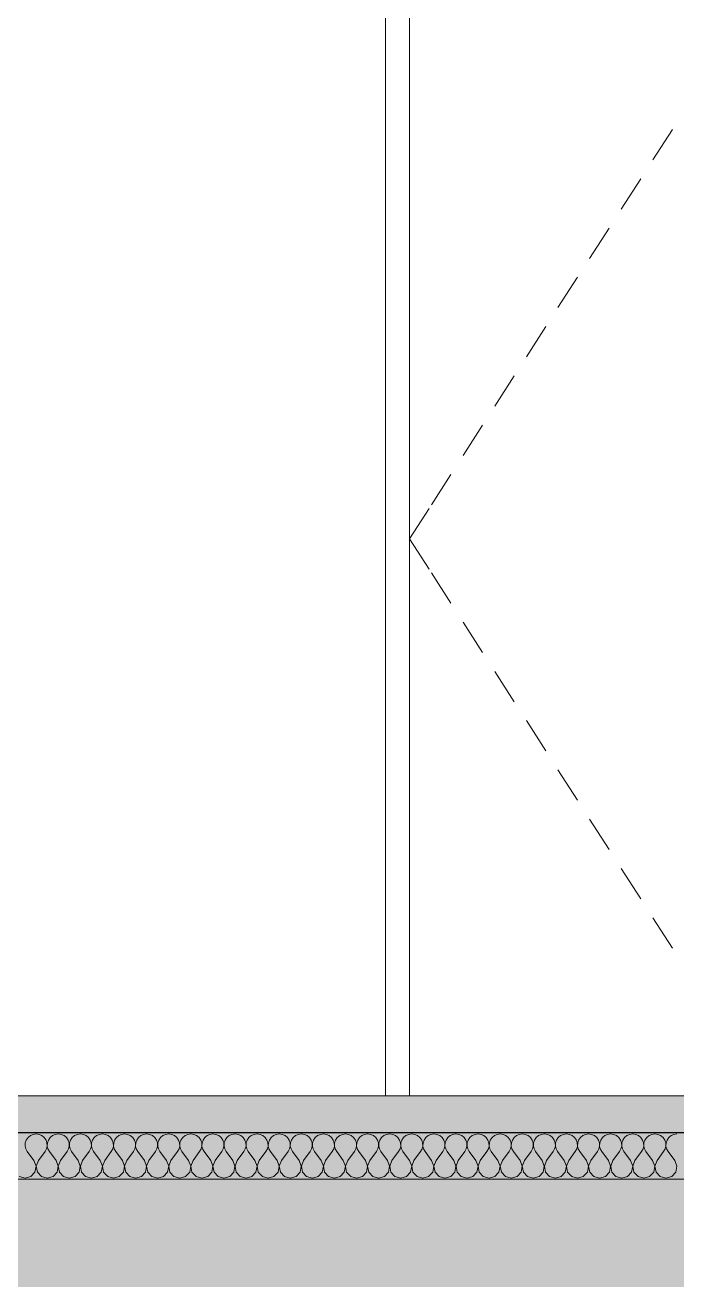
# Model space of a CAD drawing. Header units: millimetres. Extents: x -46169 to 153589, y -86316 to 18123.
# Drawn here: x 133302 to 134707, y -83316 to -80612 of the extents above; entities that cross this region are included whole.
import ezdxf

# ---------------------------------------------------------------- set-up
doc = ezdxf.new("R2010")
doc.units = ezdxf.units.MM
doc.header["$MEASUREMENT"] = 0
doc.linetypes.add('Dashed', pattern=[2822.222233, 1411.111116, -1411.111116])
doc.linetypes.add('Wipeout_Contour', pattern=[1000, 0, -1000])
for name, color, linetype, lineweight, true_color in [('0_Pen_No__105', 7, 'Continuous', 15, 0xa6a6a6), ('New_A-20-M_Floor_Slab_Pen_No__107', 7, 'Continuous', 15, 0xa6a6a6), ('New_A-20-M_Floor_Slab_Pen_No__109', 7, 'Continuous', 15, 0xa6a6a6), ('New_A-20-M_Floor_Slab_Pen_No__162', 7, 'Continuous', 0, 0xe47200), ('New_ArchiCAD Doors_Pen_No__63', 7, 'Continuous', 20, 0x606060)]:
    doc.layers.add(name, color=color, linetype=linetype, lineweight=lineweight, true_color=true_color)
for name, color, linetype, lineweight in [('A-95-P_Drawing_Pen_No__1', 7, 'Continuous', 13), ('A-95-P_Drawing_Pen_No__84', 8, 'Continuous', 20), ('New_A-20-M_Floor_Slab_Pen_No__1', 7, 'Continuous', 13), ('New_ArchiCAD Doors_Pen_No__3', 7, 'Continuous', 18), ('New_ArchiCAD Doors_Pen_No__87', 8, 'Continuous', 20)]:
    doc.layers.add(name, color=color, linetype=linetype, lineweight=lineweight)
for name, color, linetype in [('New_A-20-M_Floor_Slab', 7, 'Continuous'), ('New_A-25-M_Wall_Int', 7, 'Continuous'), ('New_ArchiCAD Doors', 7, 'Continuous')]:
    doc.layers.add(name, color=color, linetype=linetype)

# ---------------------------------------------------------------- blocks, each defined once
blk = doc.blocks.new('Section Elem_53_2', base_point=(96051.2, -82919.8))
at = {"color": 254, "linetype": 'Wipeout_Contour', "lineweight": 0, "ltscale": 932507.332145}
blk.add_wipeout([(134032.8, -71839.8), (134032.8, -82919.8), (134078.6, -82919.8), (134078.6, -80461.8), (134268.1, -80461.8), (134268.1, -71839.8)], dxfattribs=at).dxf.layer = 'New_A-25-M_Wall_Int'
at = {"color": 254, "linetype": 'Wipeout_Contour', "lineweight": 0, "ltscale": 618961.942827}
blk.add_wipeout([(133802.8, -82919.8), (134032.8, -82919.8), (134032.8, -71839.8), (133802.8, -71839.8)], dxfattribs=at).dxf.layer = 'New_A-25-M_Wall_Int'
at = {"color": 254, "linetype": 'Wipeout_Contour', "lineweight": 0, "ltscale": 1528289.85402586}
blk.add_wipeout([(133802.8, -70951.7), (133578.4, -70951.7), (133578.4, -82919.8), (133802.8, -82919.8), (133802.8, -71839.8), (133766.3, -71839.8), (133708.4, -71839.8), (133708.4, -71819.8), (133766.3, -71819.8), (133802.8, -71819.8)], dxfattribs=at).dxf.layer = 'New_A-25-M_Wall_Int'
at = {"color": 254, "linetype": 'Wipeout_Contour', "lineweight": 0, "ltscale": 616571.592601}
blk.add_wipeout([(133578.4, -70951.7), (133360, -70951.7), (133360, -82919.8), (133578.4, -82919.8)], dxfattribs=at).dxf.layer = 'New_A-25-M_Wall_Int'
at = {"color": 254, "linetype": 'Wipeout_Contour', "lineweight": 0, "ltscale": 1521878.930425499}
blk.add_wipeout([(133273.3, -70952.8), (133273.3, -71020.8), (133271.8, -71020.8), (133271.8, -70951.7), (133147.9, -70951.7), (133147.9, -82919.8), (133360, -82919.8), (133360, -70951.7), (133326, -70951.7), (133326, -70952.8)], dxfattribs=at).dxf.layer = 'New_A-25-M_Wall_Int'
blk = doc.blocks.new('Section Elem_57_2', base_point=(96051.2, -82919.8))
at = {"color": 254, "linetype": 'Wipeout_Contour', "lineweight": 0, "ltscale": 628197.029546}
blk.add_wipeout([(134130.7, -80534.8), (134078.9, -80534.8), (134078.9, -82919.8), (134130.7, -82919.8)], dxfattribs=at).dxf.layer = 'New_ArchiCAD Doors'
at = {"color": 254, "linetype": 'Wipeout_Contour', "lineweight": 0, "ltscale": 633648.753894}
blk.add_wipeout([(135672.4, -82919.8), (135724.2, -82919.8), (135724.2, -80534.8), (135672.4, -80534.8)], dxfattribs=at).dxf.layer = 'New_ArchiCAD Doors'
at = {"color": 254, "linetype": 'Wipeout_Contour', "lineweight": 0, "ltscale": 628108.116746}
blk.add_wipeout([(134078.9, -80534.8), (134078.6, -80534.8), (134078.6, -82919.8), (134078.9, -82919.8)], dxfattribs=at).dxf.layer = 'New_ArchiCAD Doors'
at = {"color": 254, "linetype": 'Wipeout_Contour', "lineweight": 0, "ltscale": 1256812.166582162}
blk.add_wipeout([(135724.2, -80461.8), (134078.9, -80461.8), (134078.9, -80534.8), (134130.7, -80534.8), (134130.7, -80518.8), (135672.4, -80518.8), (135672.4, -80534.8), (135724.2, -80534.8)], dxfattribs=at).dxf.layer = 'New_ArchiCAD Doors'
at = {"layer": 'New_ArchiCAD Doors_Pen_No__63', "linetype": 'Continuous'}
for p, q in [((135724.2, -80534.8), (135724.2, -80461.8)), ((135724.2, -82919.8), (135724.2, -80534.8))]:
    blk.add_line(p, q, dxfattribs=at)
at = {"color": 254, "linetype": 'Wipeout_Contour', "lineweight": 0, "ltscale": 625550.335207}
blk.add_wipeout([(134078.9, -80461.8), (134078.6, -80461.8), (134078.6, -80534.8), (134078.9, -80534.8)], dxfattribs=at).dxf.layer = 'New_ArchiCAD Doors'
at = {"color": 254, "linetype": 'Wipeout_Contour', "lineweight": 0, "ltscale": 632223.989198}
blk.add_wipeout([(135672.4, -80518.8), (134901.5, -80518.8), (134901.5, -82919.8), (135672.4, -82919.8)], dxfattribs=at).dxf.layer = 'New_ArchiCAD Doors'
at = {"layer": 'New_ArchiCAD Doors_Pen_No__3', "linetype": 'Continuous'}
for p, q in [((134969.8, -80624.9), (135011.7, -80690.3)), ((135037.9, -80731.1), (135079.9, -80796.5)), ((135106.1, -80837.3), (135148.1, -80902.6)), ((135174.3, -80943.5), (135216.3, -81008.8)), ((135242.5, -81049.7), (135284.4, -81115)), ((135310.7, -81155.8), (135352.6, -81221.2)), ((135378.9, -81262), (135420.8, -81327.4)), ((135447, -81368.2), (135489, -81433.5)), ((135515.2, -81474.4), (135557.2, -81539.7)), ((135583.4, -81580.6), (135625.4, -81645.9)), ((135630.5, -81653.9), (135672.4, -81719.3)), ((135630.5, -81784.6), (135672.4, -81719.3)), ((135583.4, -81857.9), (135625.4, -81792.6)), ((135515.2, -81964.1), (135557.2, -81898.8)), ((135447, -82070.3), (135489, -82005)), ((135378.9, -82176.5), (135420.8, -82111.1)), ((135310.7, -82282.7), (135352.6, -82217.3)), ((135242.5, -82388.8), (135284.4, -82323.5)), ((135174.3, -82495), (135216.3, -82429.7)), ((135106.1, -82601.2), (135148.1, -82535.9)), ((135037.9, -82707.4), (135079.9, -82642.1)), ((134969.8, -82813.6), (135011.7, -82748.2))]:
    blk.add_line(p, q, dxfattribs=at)
at = {"layer": 'New_ArchiCAD Doors_Pen_No__63', "linetype": 'Continuous'}
for p, q in [((134078.6, -80461.8), (134078.9, -80461.8)), ((134078.9, -80461.8), (134078.9, -80534.8)), ((135724.2, -80461.8), (134078.9, -80461.8)), ((134078.6, -80534.8), (134078.9, -80534.8)), ((134078.9, -80534.8), (134078.9, -82919.8)), ((135672.4, -80518.8), (135672.4, -80534.8)), ((135672.4, -80534.8), (135672.4, -82919.8))]:
    blk.add_line(p, q, dxfattribs=at)
at = {"layer": 'New_ArchiCAD Doors_Pen_No__87', "linetype": 'Continuous'}
blk.add_line((134078.6, -80461.8), (134078.6, -82919.8), dxfattribs=at)
at = {"color": 254, "linetype": 'Wipeout_Contour', "lineweight": 0, "ltscale": 629586.69061}
blk.add_wipeout([(134130.7, -80518.8), (134130.7, -82919.8), (134901.5, -82919.8), (134901.5, -80518.8)], dxfattribs=at).dxf.layer = 'New_ArchiCAD Doors'
at = {"layer": 'New_ArchiCAD Doors_Pen_No__3', "linetype": 'Continuous'}
for p, q in [((134901.6, -80518.8), (134859.6, -80584.1)), ((134901.6, -80518.8), (134943.5, -80584.1)), ((134833.4, -80624.9), (134791.4, -80690.3)), ((134765.2, -80731.1), (134723.3, -80796.5)), ((134697, -80837.3), (134655.1, -80902.6)), ((134628.9, -80943.5), (134586.9, -81008.8)), ((134560.7, -81049.7), (134518.7, -81115)), ((134492.5, -81155.8), (134450.5, -81221.2)), ((134424.3, -81262), (134382.4, -81327.4)), ((134356.1, -81368.2), (134314.2, -81433.5)), ((134287.9, -81474.4), (134246, -81539.7)), ((134219.8, -81580.6), (134177.8, -81645.9)), ((134172.7, -81653.9), (134130.7, -81719.3)), ((134172.7, -81784.6), (134130.7, -81719.3)), ((134219.8, -81857.9), (134177.8, -81792.6)), ((134287.9, -81964.1), (134246, -81898.8)), ((134356.1, -82070.3), (134314.2, -82005)), ((134424.3, -82176.5), (134382.4, -82111.1)), ((134492.5, -82282.7), (134450.5, -82217.3)), ((134560.7, -82388.8), (134518.7, -82323.5)), ((134628.9, -82495), (134586.9, -82429.7)), ((134697, -82601.2), (134655.1, -82535.9)), ((134765.2, -82707.4), (134723.3, -82642.1)), ((134833.4, -82813.6), (134791.4, -82748.2)), ((134901.6, -82919.8), (134859.6, -82854.4)), ((134901.6, -82919.8), (134943.5, -82854.4))]:
    blk.add_line(p, q, dxfattribs=at)
at = {"layer": 'New_ArchiCAD Doors_Pen_No__63', "linetype": 'Continuous'}
for p, q in [((134901.5, -80518.8), (134130.7, -80518.8)), ((134130.7, -80518.8), (134130.7, -82919.8)), ((134901.5, -82919.8), (134901.5, -80518.8)), ((134901.5, -80518.8), (135672.4, -80518.8))]:
    blk.add_line(p, q, dxfattribs=at)
blk = doc.blocks.new('*X96', base_point=(96051.2, -82919.8))
at = {"layer": 'New_A-20-M_Floor_Slab_Pen_No__107', "linetype": 'Continuous'}
for p, q in [((133325.9, -83001.6), (133319.4, -83002.5)), ((133332.5, -83002.5), (133325.9, -83001.6)), ((133373.6, -83001.6), (133367.1, -83002.5)), ((133380.1, -83002.5), (133373.6, -83001.6)), ((133421.2, -83001.6), (133414.7, -83002.5)), ((133427.7, -83002.5), (133421.2, -83001.6)), ((133468.8, -83001.6), (133462.3, -83002.5)), ((133475.3, -83002.5), (133468.8, -83001.6)), ((133516.4, -83001.6), (133509.9, -83002.5)), ((133522.9, -83002.5), (133516.4, -83001.6)), ((133564, -83001.6), (133557.5, -83002.5)), ((133570.5, -83002.5), (133564, -83001.6)), ((133611.7, -83001.6), (133605.2, -83002.5)), ((133618.2, -83002.5), (133611.7, -83001.6)), ((133659.3, -83001.6), (133652.8, -83002.5)), ((133665.8, -83002.5), (133659.3, -83001.6)), ((133706.9, -83001.6), (133700.4, -83002.5)), ((133713.4, -83002.5), (133706.9, -83001.6)), ((133754.5, -83001.6), (133748, -83002.5)), ((133761, -83002.5), (133754.5, -83001.6)), ((133802.1, -83001.6), (133795.6, -83002.5)), ((133808.6, -83002.5), (133802.1, -83001.6)), ((133849.8, -83001.6), (133843.3, -83002.5)), ((133856.3, -83002.5), (133849.8, -83001.6)), ((133897.4, -83001.6), (133890.9, -83002.5)), ((133903.9, -83002.5), (133897.4, -83001.6)), ((133945, -83001.6), (133938.5, -83002.5)), ((133951.5, -83002.5), (133945, -83001.6)), ((133992.6, -83001.6), (133986.1, -83002.5)), ((133999.1, -83002.5), (133992.6, -83001.6)), ((134040.2, -83001.6), (134033.7, -83002.5)), ((134046.7, -83002.5), (134040.2, -83001.6)), ((134087.9, -83001.6), (134081.3, -83002.5)), ((134094.4, -83002.5), (134087.9, -83001.6)), ((134135.5, -83001.6), (134129, -83002.5)), ((134142, -83002.5), (134135.5, -83001.6)), ((134183.1, -83001.6), (134176.6, -83002.5)), ((134189.6, -83002.5), (134183.1, -83001.6)), ((134230.7, -83001.6), (134224.2, -83002.5)), ((134237.2, -83002.5), (134230.7, -83001.6)), ((134278.3, -83001.6), (134271.8, -83002.5)), ((134284.8, -83002.5), (134278.3, -83001.6)), ((134325.9, -83001.6), (134319.4, -83002.5)), ((134332.5, -83002.5), (134325.9, -83001.6)), ((134373.6, -83001.6), (134367.1, -83002.5)), ((134380.1, -83002.5), (134373.6, -83001.6)), ((134421.2, -83001.6), (134414.7, -83002.5)), ((134427.7, -83002.5), (134421.2, -83001.6)), ((134468.8, -83001.6), (134462.3, -83002.5)), ((134475.3, -83002.5), (134468.8, -83001.6)), ((134516.4, -83001.6), (134509.9, -83002.5)), ((134522.9, -83002.5), (134516.4, -83001.6)), ((134564, -83001.6), (134557.5, -83002.5)), ((134570.5, -83002.5), (134564, -83001.6)), ((134611.7, -83001.6), (134605.2, -83002.5)), ((134618.2, -83002.5), (134611.7, -83001.6)), ((134659.3, -83001.6), (134652.8, -83002.5)), ((134665.8, -83002.5), (134659.3, -83001.6)), ((134706.9, -83001.6), (134700.4, -83002.5)), ((133302.6, -83021), (133302.2, -83027.6)), ((133302.2, -83027.6), (133303.7, -83034)), ((133304.7, -83014.8), (133302.6, -83021)), ((133308.4, -83009.4), (133304.7, -83014.8)), ((133313.4, -83005.2), (133308.4, -83009.4)), ((133319.4, -83002.5), (133313.4, -83005.2)), ((133338.5, -83005.2), (133332.5, -83002.5)), ((133343.5, -83009.4), (133338.5, -83005.2)), ((133347.2, -83014.8), (133343.5, -83009.4)), ((133349.3, -83021), (133347.2, -83014.8)), ((133348.2, -83034), (133349.7, -83027.6)), ((133349.7, -83027.6), (133349.3, -83021)), ((133350.2, -83021), (133349.9, -83027.6)), ((133349.9, -83027.6), (133351.3, -83034)), ((133352.3, -83014.8), (133350.2, -83021)), ((133356, -83009.4), (133352.3, -83014.8)), ((133361, -83005.2), (133356, -83009.4)), ((133367.1, -83002.5), (133361, -83005.2)), ((133386.1, -83005.2), (133380.1, -83002.5)), ((133391.1, -83009.4), (133386.1, -83005.2)), ((133394.9, -83014.8), (133391.1, -83009.4)), ((133397, -83021), (133394.9, -83014.8)), ((133395.8, -83034), (133397.3, -83027.6)), ((133397.3, -83027.6), (133397, -83021)), ((133397.8, -83021), (133397.5, -83027.6)), ((133397.5, -83027.6), (133399, -83034)), ((133399.9, -83014.8), (133397.8, -83021)), ((133403.6, -83009.4), (133399.9, -83014.8)), ((133408.7, -83005.2), (133403.6, -83009.4)), ((133414.7, -83002.5), (133408.7, -83005.2)), ((133433.7, -83005.2), (133427.7, -83002.5)), ((133438.8, -83009.4), (133433.7, -83005.2)), ((133442.5, -83014.8), (133438.8, -83009.4)), ((133444.6, -83021), (133442.5, -83014.8)), ((133443.4, -83034), (133444.9, -83027.6)), ((133444.9, -83027.6), (133444.6, -83021)), ((133445.4, -83021), (133445.1, -83027.6)), ((133445.1, -83027.6), (133446.6, -83034)), ((133447.5, -83014.8), (133445.4, -83021)), ((133451.2, -83009.4), (133447.5, -83014.8)), ((133456.3, -83005.2), (133451.2, -83009.4)), ((133462.3, -83002.5), (133456.3, -83005.2)), ((133481.3, -83005.2), (133475.3, -83002.5)), ((133486.4, -83009.4), (133481.3, -83005.2)), ((133490.1, -83014.8), (133486.4, -83009.4)), ((133492.2, -83021), (133490.1, -83014.8)), ((133491, -83034), (133492.5, -83027.6)), ((133492.5, -83027.6), (133492.2, -83021)), ((133493, -83021), (133492.7, -83027.6)), ((133492.7, -83027.6), (133494.2, -83034)), ((133495.1, -83014.8), (133493, -83021)), ((133498.8, -83009.4), (133495.1, -83014.8)), ((133503.9, -83005.2), (133498.8, -83009.4)), ((133509.9, -83002.5), (133503.9, -83005.2)), ((133528.9, -83005.2), (133522.9, -83002.5)), ((133534, -83009.4), (133528.9, -83005.2)), ((133537.7, -83014.8), (133534, -83009.4)), ((133539.8, -83021), (133537.7, -83014.8)), ((133538.7, -83034), (133540.1, -83027.6)), ((133540.1, -83027.6), (133539.8, -83021)), ((133540.6, -83021), (133540.3, -83027.6)), ((133540.3, -83027.6), (133541.8, -83034)), ((133542.7, -83014.8), (133540.6, -83021)), ((133546.5, -83009.4), (133542.7, -83014.8)), ((133551.5, -83005.2), (133546.5, -83009.4)), ((133557.5, -83002.5), (133551.5, -83005.2)), ((133576.6, -83005.2), (133570.5, -83002.5)), ((133581.6, -83009.4), (133576.6, -83005.2)), ((133585.3, -83014.8), (133581.6, -83009.4)), ((133587.4, -83021), (133585.3, -83014.8)), ((133586.3, -83034), (133587.8, -83027.6)), ((133587.8, -83027.6), (133587.4, -83021)), ((133588.3, -83021), (133587.9, -83027.6)), ((133587.9, -83027.6), (133589.4, -83034)), ((133590.4, -83014.8), (133588.3, -83021)), ((133594.1, -83009.4), (133590.4, -83014.8)), ((133599.1, -83005.2), (133594.1, -83009.4)), ((133605.2, -83002.5), (133599.1, -83005.2)), ((133624.2, -83005.2), (133618.2, -83002.5)), ((133629.2, -83009.4), (133624.2, -83005.2)), ((133633, -83014.8), (133629.2, -83009.4)), ((133635.1, -83021), (133633, -83014.8)), ((133633.9, -83034), (133635.4, -83027.6)), ((133635.4, -83027.6), (133635.1, -83021)), ((133635.9, -83021), (133635.6, -83027.6)), ((133635.6, -83027.6), (133637.1, -83034)), ((133638, -83014.8), (133635.9, -83021)), ((133641.7, -83009.4), (133638, -83014.8)), ((133646.8, -83005.2), (133641.7, -83009.4)), ((133652.8, -83002.5), (133646.8, -83005.2)), ((133671.8, -83005.2), (133665.8, -83002.5)), ((133676.9, -83009.4), (133671.8, -83005.2)), ((133680.6, -83014.8), (133676.9, -83009.4)), ((133682.7, -83021), (133680.6, -83014.8)), ((133681.5, -83034), (133683, -83027.6)), ((133683, -83027.6), (133682.7, -83021)), ((133683.5, -83021), (133683.2, -83027.6)), ((133683.2, -83027.6), (133684.7, -83034)), ((133685.6, -83014.8), (133683.5, -83021)), ((133689.3, -83009.4), (133685.6, -83014.8)), ((133694.4, -83005.2), (133689.3, -83009.4)), ((133700.4, -83002.5), (133694.4, -83005.2)), ((133719.4, -83005.2), (133713.4, -83002.5)), ((133724.5, -83009.4), (133719.4, -83005.2)), ((133728.2, -83014.8), (133724.5, -83009.4)), ((133730.3, -83021), (133728.2, -83014.8)), ((133729.1, -83034), (133730.6, -83027.6)), ((133730.6, -83027.6), (133730.3, -83021)), ((133731.1, -83021), (133730.8, -83027.6)), ((133730.8, -83027.6), (133732.3, -83034)), ((133733.2, -83014.8), (133731.1, -83021)), ((133736.9, -83009.4), (133733.2, -83014.8)), ((133742, -83005.2), (133736.9, -83009.4)), ((133748, -83002.5), (133742, -83005.2)), ((133767, -83005.2), (133761, -83002.5)), ((133772.1, -83009.4), (133767, -83005.2)), ((133775.8, -83014.8), (133772.1, -83009.4)), ((133777.9, -83021), (133775.8, -83014.8)), ((133776.7, -83034), (133778.2, -83027.6)), ((133778.2, -83027.6), (133777.9, -83021)), ((133778.7, -83021), (133778.4, -83027.6)), ((133778.4, -83027.6), (133779.9, -83034)), ((133780.8, -83014.8), (133778.7, -83021)), ((133784.6, -83009.4), (133780.8, -83014.8)), ((133789.6, -83005.2), (133784.6, -83009.4)), ((133795.6, -83002.5), (133789.6, -83005.2)), ((133814.7, -83005.2), (133808.6, -83002.5)), ((133819.7, -83009.4), (133814.7, -83005.2)), ((133823.4, -83014.8), (133819.7, -83009.4)), ((133825.5, -83021), (133823.4, -83014.8)), ((133824.4, -83034), (133825.9, -83027.6)), ((133825.9, -83027.6), (133825.5, -83021)), ((133826.4, -83021), (133826, -83027.6)), ((133826, -83027.6), (133827.5, -83034)), ((133828.5, -83014.8), (133826.4, -83021)), ((133832.2, -83009.4), (133828.5, -83014.8)), ((133837.2, -83005.2), (133832.2, -83009.4)), ((133843.3, -83002.5), (133837.2, -83005.2)), ((133862.3, -83005.2), (133856.3, -83002.5)), ((133867.3, -83009.4), (133862.3, -83005.2)), ((133871.1, -83014.8), (133867.3, -83009.4)), ((133873.2, -83021), (133871.1, -83014.8)), ((133872, -83034), (133873.5, -83027.6)), ((133873.5, -83027.6), (133873.2, -83021)), ((133874, -83021), (133873.7, -83027.6)), ((133873.7, -83027.6), (133875.2, -83034)), ((133876.1, -83014.8), (133874, -83021)), ((133879.8, -83009.4), (133876.1, -83014.8)), ((133884.9, -83005.2), (133879.8, -83009.4)), ((133890.9, -83002.5), (133884.9, -83005.2)), ((133909.9, -83005.2), (133903.9, -83002.5)), ((133915, -83009.4), (133909.9, -83005.2)), ((133918.7, -83014.8), (133915, -83009.4)), ((133920.8, -83021), (133918.7, -83014.8)), ((133919.6, -83034), (133921.1, -83027.6)), ((133921.1, -83027.6), (133920.8, -83021)), ((133921.6, -83021), (133921.3, -83027.6)), ((133921.3, -83027.6), (133922.8, -83034)), ((133923.7, -83014.8), (133921.6, -83021)), ((133927.4, -83009.4), (133923.7, -83014.8)), ((133932.5, -83005.2), (133927.4, -83009.4)), ((133938.5, -83002.5), (133932.5, -83005.2)), ((133957.5, -83005.2), (133951.5, -83002.5)), ((133962.6, -83009.4), (133957.5, -83005.2)), ((133966.3, -83014.8), (133962.6, -83009.4)), ((133968.4, -83021), (133966.3, -83014.8)), ((133967.2, -83034), (133968.7, -83027.6)), ((133968.7, -83027.6), (133968.4, -83021)), ((133969.2, -83021), (133968.9, -83027.6)), ((133968.9, -83027.6), (133970.4, -83034)), ((133971.3, -83014.8), (133969.2, -83021)), ((133975, -83009.4), (133971.3, -83014.8)), ((133980.1, -83005.2), (133975, -83009.4)), ((133986.1, -83002.5), (133980.1, -83005.2)), ((134005.1, -83005.2), (133999.1, -83002.5)), ((134010.2, -83009.4), (134005.1, -83005.2)), ((134013.9, -83014.8), (134010.2, -83009.4)), ((134016, -83021), (134013.9, -83014.8)), ((134014.8, -83034), (134016.3, -83027.6)), ((134016.3, -83027.6), (134016, -83021)), ((134016.8, -83021), (134016.5, -83027.6)), ((134016.5, -83027.6), (134018, -83034)), ((134018.9, -83014.8), (134016.8, -83021)), ((134022.7, -83009.4), (134018.9, -83014.8)), ((134027.7, -83005.2), (134022.7, -83009.4)), ((134033.7, -83002.5), (134027.7, -83005.2)), ((134052.8, -83005.2), (134046.7, -83002.5)), ((134057.8, -83009.4), (134052.8, -83005.2)), ((134061.5, -83014.8), (134057.8, -83009.4)), ((134063.6, -83021), (134061.5, -83014.8)), ((134062.5, -83034), (134063.9, -83027.6)), ((134063.9, -83027.6), (134063.6, -83021)), ((134064.5, -83021), (134064.1, -83027.6)), ((134064.1, -83027.6), (134065.6, -83034)), ((134066.6, -83014.8), (134064.5, -83021)), ((134070.3, -83009.4), (134066.6, -83014.8)), ((134075.3, -83005.2), (134070.3, -83009.4)), ((134081.3, -83002.5), (134075.3, -83005.2)), ((134100.4, -83005.2), (134094.4, -83002.5)), ((134105.4, -83009.4), (134100.4, -83005.2)), ((134109.1, -83014.8), (134105.4, -83009.4)), ((134111.2, -83021), (134109.1, -83014.8)), ((134110.1, -83034), (134111.6, -83027.6)), ((134111.6, -83027.6), (134111.2, -83021)), ((134112.1, -83021), (134111.8, -83027.6)), ((134111.8, -83027.6), (134113.2, -83034)), ((134114.2, -83014.8), (134112.1, -83021)), ((134117.9, -83009.4), (134114.2, -83014.8)), ((134123, -83005.2), (134117.9, -83009.4)), ((134129, -83002.5), (134123, -83005.2)), ((134148, -83005.2), (134142, -83002.5)), ((134153, -83009.4), (134148, -83005.2)), ((134156.8, -83014.8), (134153, -83009.4)), ((134158.9, -83021), (134156.8, -83014.8)), ((134157.7, -83034), (134159.2, -83027.6)), ((134159.2, -83027.6), (134158.9, -83021)), ((134159.7, -83021), (134159.4, -83027.6)), ((134159.4, -83027.6), (134160.9, -83034)), ((134161.8, -83014.8), (134159.7, -83021)), ((134165.5, -83009.4), (134161.8, -83014.8)), ((134170.6, -83005.2), (134165.5, -83009.4)), ((134176.6, -83002.5), (134170.6, -83005.2)), ((134195.6, -83005.2), (134189.6, -83002.5)), ((134200.7, -83009.4), (134195.6, -83005.2)), ((134204.4, -83014.8), (134200.7, -83009.4)), ((134206.5, -83021), (134204.4, -83014.8)), ((134205.3, -83034), (134206.8, -83027.6)), ((134206.8, -83027.6), (134206.5, -83021)), ((134207.3, -83021), (134207, -83027.6)), ((134207, -83027.6), (134208.5, -83034)), ((134209.4, -83014.8), (134207.3, -83021)), ((134213.1, -83009.4), (134209.4, -83014.8)), ((134218.2, -83005.2), (134213.1, -83009.4)), ((134224.2, -83002.5), (134218.2, -83005.2)), ((134243.2, -83005.2), (134237.2, -83002.5)), ((134248.3, -83009.4), (134243.2, -83005.2)), ((134252, -83014.8), (134248.3, -83009.4)), ((134254.1, -83021), (134252, -83014.8)), ((134252.9, -83034), (134254.4, -83027.6)), ((134254.4, -83027.6), (134254.1, -83021)), ((134254.9, -83021), (134254.6, -83027.6)), ((134254.6, -83027.6), (134256.1, -83034)), ((134257, -83014.8), (134254.9, -83021)), ((134260.8, -83009.4), (134257, -83014.8)), ((134265.8, -83005.2), (134260.8, -83009.4)), ((134271.8, -83002.5), (134265.8, -83005.2)), ((134290.8, -83005.2), (134284.8, -83002.5)), ((134295.9, -83009.4), (134290.8, -83005.2)), ((134299.6, -83014.8), (134295.9, -83009.4)), ((134301.7, -83021), (134299.6, -83014.8)), ((134300.6, -83034), (134302, -83027.6)), ((134302, -83027.6), (134301.7, -83021)), ((134302.6, -83021), (134302.2, -83027.6)), ((134302.2, -83027.6), (134303.7, -83034)), ((134304.7, -83014.8), (134302.6, -83021)), ((134308.4, -83009.4), (134304.7, -83014.8)), ((134313.4, -83005.2), (134308.4, -83009.4)), ((134319.4, -83002.5), (134313.4, -83005.2)), ((134338.5, -83005.2), (134332.5, -83002.5)), ((134343.5, -83009.4), (134338.5, -83005.2)), ((134347.2, -83014.8), (134343.5, -83009.4)), ((134349.3, -83021), (134347.2, -83014.8)), ((134348.2, -83034), (134349.7, -83027.6)), ((134349.7, -83027.6), (134349.3, -83021)), ((134350.2, -83021), (134349.9, -83027.6)), ((134349.9, -83027.6), (134351.3, -83034)), ((134352.3, -83014.8), (134350.2, -83021)), ((134356, -83009.4), (134352.3, -83014.8)), ((134361, -83005.2), (134356, -83009.4)), ((134367.1, -83002.5), (134361, -83005.2)), ((134386.1, -83005.2), (134380.1, -83002.5)), ((134391.1, -83009.4), (134386.1, -83005.2)), ((134394.9, -83014.8), (134391.1, -83009.4)), ((134397, -83021), (134394.9, -83014.8)), ((134395.8, -83034), (134397.3, -83027.6)), ((134397.3, -83027.6), (134397, -83021)), ((134397.8, -83021), (134397.5, -83027.6)), ((134397.5, -83027.6), (134399, -83034)), ((134399.9, -83014.8), (134397.8, -83021)), ((134403.6, -83009.4), (134399.9, -83014.8)), ((134408.7, -83005.2), (134403.6, -83009.4)), ((134414.7, -83002.5), (134408.7, -83005.2)), ((134433.7, -83005.2), (134427.7, -83002.5)), ((134438.8, -83009.4), (134433.7, -83005.2)), ((134442.5, -83014.8), (134438.8, -83009.4)), ((134444.6, -83021), (134442.5, -83014.8)), ((134443.4, -83034), (134444.9, -83027.6)), ((134444.9, -83027.6), (134444.6, -83021)), ((134445.4, -83021), (134445.1, -83027.6)), ((134445.1, -83027.6), (134446.6, -83034)), ((134447.5, -83014.8), (134445.4, -83021)), ((134451.2, -83009.4), (134447.5, -83014.8)), ((134456.3, -83005.2), (134451.2, -83009.4)), ((134462.3, -83002.5), (134456.3, -83005.2)), ((134481.3, -83005.2), (134475.3, -83002.5)), ((134486.4, -83009.4), (134481.3, -83005.2)), ((134490.1, -83014.8), (134486.4, -83009.4)), ((134492.2, -83021), (134490.1, -83014.8)), ((134491, -83034), (134492.5, -83027.6)), ((134492.5, -83027.6), (134492.2, -83021)), ((134493, -83021), (134492.7, -83027.6)), ((134492.7, -83027.6), (134494.2, -83034)), ((134495.1, -83014.8), (134493, -83021)), ((134498.8, -83009.4), (134495.1, -83014.8)), ((134503.9, -83005.2), (134498.8, -83009.4)), ((134509.9, -83002.5), (134503.9, -83005.2)), ((134528.9, -83005.2), (134522.9, -83002.5)), ((134534, -83009.4), (134528.9, -83005.2)), ((134537.7, -83014.8), (134534, -83009.4)), ((134539.8, -83021), (134537.7, -83014.8)), ((134538.7, -83034), (134540.1, -83027.6)), ((134540.1, -83027.6), (134539.8, -83021)), ((134540.6, -83021), (134540.3, -83027.6)), ((134540.3, -83027.6), (134541.8, -83034)), ((134542.7, -83014.8), (134540.6, -83021)), ((134546.5, -83009.4), (134542.7, -83014.8)), ((134551.5, -83005.2), (134546.5, -83009.4)), ((134557.5, -83002.5), (134551.5, -83005.2)), ((134576.6, -83005.2), (134570.5, -83002.5)), ((134581.6, -83009.4), (134576.6, -83005.2)), ((134585.3, -83014.8), (134581.6, -83009.4)), ((134587.4, -83021), (134585.3, -83014.8)), ((134586.3, -83034), (134587.8, -83027.6)), ((134587.8, -83027.6), (134587.4, -83021)), ((134588.3, -83021), (134587.9, -83027.6)), ((134587.9, -83027.6), (134589.4, -83034)), ((134590.4, -83014.8), (134588.3, -83021)), ((134594.1, -83009.4), (134590.4, -83014.8)), ((134599.1, -83005.2), (134594.1, -83009.4)), ((134605.2, -83002.5), (134599.1, -83005.2)), ((134624.2, -83005.2), (134618.2, -83002.5)), ((134629.2, -83009.4), (134624.2, -83005.2)), ((134633, -83014.8), (134629.2, -83009.4)), ((134635.1, -83021), (134633, -83014.8)), ((134633.9, -83034), (134635.4, -83027.6)), ((134635.4, -83027.6), (134635.1, -83021)), ((134635.9, -83021), (134635.6, -83027.6)), ((134635.6, -83027.6), (134637.1, -83034)), ((134638, -83014.8), (134635.9, -83021)), ((134641.7, -83009.4), (134638, -83014.8)), ((134646.8, -83005.2), (134641.7, -83009.4)), ((134652.8, -83002.5), (134646.8, -83005.2)), ((134671.8, -83005.2), (134665.8, -83002.5)), ((134676.9, -83009.4), (134671.8, -83005.2)), ((134680.6, -83014.8), (134676.9, -83009.4)), ((134682.7, -83021), (134680.6, -83014.8)), ((134681.5, -83034), (134683, -83027.6)), ((134683, -83027.6), (134682.7, -83021)), ((134683.5, -83021), (134683.2, -83027.6)), ((134683.2, -83027.6), (134684.7, -83034)), ((134685.6, -83014.8), (134683.5, -83021)), ((134689.3, -83009.4), (134685.6, -83014.8)), ((134694.4, -83005.2), (134689.3, -83009.4)), ((134700.4, -83002.5), (134694.4, -83005.2)), ((133303.7, -83034), (133306.9, -83039.7)), ((133321.2, -83058.8), (133306.9, -83039.7)), ((133330.7, -83058.8), (133345, -83039.7)), ((133345, -83039.7), (133348.2, -83034)), ((133351.3, -83034), (133354.5, -83039.7)), ((133368.8, -83058.8), (133354.5, -83039.7)), ((133378.3, -83058.8), (133392.6, -83039.7)), ((133392.6, -83039.7), (133395.8, -83034)), ((133399, -83034), (133402.1, -83039.7)), ((133416.4, -83058.8), (133402.1, -83039.7)), ((133425.9, -83058.8), (133440.2, -83039.7)), ((133440.2, -83039.7), (133443.4, -83034)), ((133446.6, -83034), (133449.8, -83039.7)), ((133464, -83058.8), (133449.8, -83039.7)), ((133473.6, -83058.8), (133487.9, -83039.7)), ((133487.9, -83039.7), (133491, -83034)), ((133494.2, -83034), (133497.4, -83039.7)), ((133511.7, -83058.8), (133497.4, -83039.7)), ((133521.2, -83058.8), (133535.5, -83039.7)), ((133535.5, -83039.7), (133538.7, -83034)), ((133541.8, -83034), (133545, -83039.7)), ((133559.3, -83058.8), (133545, -83039.7)), ((133568.8, -83058.8), (133583.1, -83039.7)), ((133583.1, -83039.7), (133586.3, -83034)), ((133589.4, -83034), (133592.6, -83039.7)), ((133606.9, -83058.8), (133592.6, -83039.7)), ((133616.4, -83058.8), (133630.7, -83039.7)), ((133630.7, -83039.7), (133633.9, -83034)), ((133637.1, -83034), (133640.2, -83039.7)), ((133654.5, -83058.8), (133640.2, -83039.7)), ((133664, -83058.8), (133678.3, -83039.7)), ((133678.3, -83039.7), (133681.5, -83034)), ((133684.7, -83034), (133687.9, -83039.7)), ((133702.1, -83058.8), (133687.9, -83039.7)), ((133711.7, -83058.8), (133725.9, -83039.7)), ((133725.9, -83039.7), (133729.1, -83034)), ((133732.3, -83034), (133735.5, -83039.7)), ((133749.8, -83058.8), (133735.5, -83039.7)), ((133759.3, -83058.8), (133773.6, -83039.7)), ((133773.6, -83039.7), (133776.7, -83034)), ((133779.9, -83034), (133783.1, -83039.7)), ((133797.4, -83058.8), (133783.1, -83039.7)), ((133806.9, -83058.8), (133821.2, -83039.7)), ((133821.2, -83039.7), (133824.4, -83034)), ((133827.5, -83034), (133830.7, -83039.7)), ((133845, -83058.8), (133830.7, -83039.7)), ((133854.5, -83058.8), (133868.8, -83039.7)), ((133868.8, -83039.7), (133872, -83034)), ((133875.2, -83034), (133878.3, -83039.7)), ((133892.6, -83058.8), (133878.3, -83039.7)), ((133902.1, -83058.8), (133916.4, -83039.7)), ((133916.4, -83039.7), (133919.6, -83034)), ((133922.8, -83034), (133925.9, -83039.7)), ((133940.2, -83058.8), (133925.9, -83039.7)), ((133949.8, -83058.8), (133964, -83039.7)), ((133964, -83039.7), (133967.2, -83034)), ((133970.4, -83034), (133973.6, -83039.7)), ((133987.9, -83058.8), (133973.6, -83039.7)), ((133997.4, -83058.8), (134011.7, -83039.7)), ((134011.7, -83039.7), (134014.8, -83034)), ((134018, -83034), (134021.2, -83039.7)), ((134035.5, -83058.8), (134021.2, -83039.7)), ((134045, -83058.8), (134059.3, -83039.7)), ((134059.3, -83039.7), (134062.5, -83034)), ((134065.6, -83034), (134068.8, -83039.7)), ((134083.1, -83058.8), (134068.8, -83039.7)), ((134092.6, -83058.8), (134106.9, -83039.7)), ((134106.9, -83039.7), (134110.1, -83034)), ((134113.2, -83034), (134116.4, -83039.7)), ((134130.7, -83058.8), (134116.4, -83039.7)), ((134140.2, -83058.8), (134154.5, -83039.7)), ((134154.5, -83039.7), (134157.7, -83034)), ((134160.9, -83034), (134164, -83039.7)), ((134178.3, -83058.8), (134164, -83039.7)), ((134187.9, -83058.8), (134202.1, -83039.7)), ((134202.1, -83039.7), (134205.3, -83034)), ((134208.5, -83034), (134211.7, -83039.7)), ((134225.9, -83058.8), (134211.7, -83039.7)), ((134235.5, -83058.8), (134249.8, -83039.7)), ((134249.8, -83039.7), (134252.9, -83034)), ((134256.1, -83034), (134259.3, -83039.7)), ((134273.6, -83058.8), (134259.3, -83039.7)), ((134283.1, -83058.8), (134297.4, -83039.7)), ((134297.4, -83039.7), (134300.6, -83034)), ((134303.7, -83034), (134306.9, -83039.7)), ((134321.2, -83058.8), (134306.9, -83039.7)), ((134330.7, -83058.8), (134345, -83039.7)), ((134345, -83039.7), (134348.2, -83034)), ((134351.3, -83034), (134354.5, -83039.7)), ((134368.8, -83058.8), (134354.5, -83039.7)), ((134378.3, -83058.8), (134392.6, -83039.7)), ((134392.6, -83039.7), (134395.8, -83034)), ((134399, -83034), (134402.1, -83039.7)), ((134416.4, -83058.8), (134402.1, -83039.7)), ((134425.9, -83058.8), (134440.2, -83039.7)), ((134440.2, -83039.7), (134443.4, -83034)), ((134446.6, -83034), (134449.8, -83039.7)), ((134464, -83058.8), (134449.8, -83039.7)), ((134473.6, -83058.8), (134487.9, -83039.7)), ((134487.9, -83039.7), (134491, -83034)), ((134494.2, -83034), (134497.4, -83039.7)), ((134511.7, -83058.8), (134497.4, -83039.7)), ((134521.2, -83058.8), (134535.5, -83039.7)), ((134535.5, -83039.7), (134538.7, -83034)), ((134541.8, -83034), (134545, -83039.7)), ((134559.3, -83058.8), (134545, -83039.7)), ((134568.8, -83058.8), (134583.1, -83039.7)), ((134583.1, -83039.7), (134586.3, -83034)), ((134589.4, -83034), (134592.6, -83039.7)), ((134606.9, -83058.8), (134592.6, -83039.7)), ((134616.4, -83058.8), (134630.7, -83039.7)), ((134630.7, -83039.7), (134633.9, -83034)), ((134637.1, -83034), (134640.2, -83039.7)), ((134654.5, -83058.8), (134640.2, -83039.7)), ((134664, -83058.8), (134678.3, -83039.7)), ((134678.3, -83039.7), (134681.5, -83034)), ((134684.7, -83034), (134687.9, -83039.7)), ((134702.1, -83058.8), (134687.9, -83039.7)), ((133325.9, -83070.9), (133321.2, -83058.8)), ((133323.4, -83083.7), (133325.9, -83070.9)), ((133330.7, -83058.8), (133326, -83070.9)), ((133326, -83070.9), (133328.5, -83083.7)), ((133373.5, -83070.9), (133368.8, -83058.8)), ((133371.1, -83083.7), (133373.5, -83070.9)), ((133378.3, -83058.8), (133373.7, -83070.9)), ((133373.7, -83070.9), (133376.1, -83083.7)), ((133421.1, -83070.9), (133416.4, -83058.8)), ((133418.7, -83083.7), (133421.1, -83070.9)), ((133425.9, -83058.8), (133421.3, -83070.9)), ((133421.3, -83070.9), (133423.7, -83083.7)), ((133468.7, -83070.9), (133464, -83058.8)), ((133466.3, -83083.7), (133468.7, -83070.9)), ((133473.6, -83058.8), (133468.9, -83070.9)), ((133468.9, -83070.9), (133471.3, -83083.7)), ((133516.3, -83070.9), (133511.7, -83058.8)), ((133513.9, -83083.7), (133516.3, -83070.9)), ((133521.2, -83058.8), (133516.5, -83070.9)), ((133516.5, -83070.9), (133518.9, -83083.7)), ((133563.9, -83070.9), (133559.3, -83058.8)), ((133561.5, -83083.7), (133563.9, -83070.9)), ((133568.8, -83058.8), (133564.1, -83070.9)), ((133564.1, -83070.9), (133566.6, -83083.7)), ((133611.6, -83070.9), (133606.9, -83058.8)), ((133609.1, -83083.7), (133611.6, -83070.9)), ((133616.4, -83058.8), (133611.8, -83070.9)), ((133611.8, -83070.9), (133614.2, -83083.7)), ((133659.2, -83070.9), (133654.5, -83058.8)), ((133656.8, -83083.7), (133659.2, -83070.9)), ((133664, -83058.8), (133659.4, -83070.9)), ((133659.4, -83070.9), (133661.8, -83083.7)), ((133706.8, -83070.9), (133702.1, -83058.8)), ((133704.4, -83083.7), (133706.8, -83070.9)), ((133711.7, -83058.8), (133707, -83070.9)), ((133707, -83070.9), (133709.4, -83083.7)), ((133754.4, -83070.9), (133749.8, -83058.8)), ((133752, -83083.7), (133754.4, -83070.9)), ((133759.3, -83058.8), (133754.6, -83070.9)), ((133754.6, -83070.9), (133757, -83083.7)), ((133802, -83070.9), (133797.4, -83058.8)), ((133799.6, -83083.7), (133802, -83070.9)), ((133806.9, -83058.8), (133802.2, -83070.9)), ((133802.2, -83070.9), (133804.7, -83083.7)), ((133849.7, -83070.9), (133845, -83058.8)), ((133847.2, -83083.7), (133849.7, -83070.9)), ((133854.5, -83058.8), (133849.9, -83070.9)), ((133849.9, -83070.9), (133852.3, -83083.7)), ((133897.3, -83070.9), (133892.6, -83058.8)), ((133894.9, -83083.7), (133897.3, -83070.9)), ((133902.1, -83058.8), (133897.5, -83070.9)), ((133897.5, -83070.9), (133899.9, -83083.7)), ((133944.9, -83070.9), (133940.2, -83058.8)), ((133942.5, -83083.7), (133944.9, -83070.9)), ((133949.8, -83058.8), (133945.1, -83070.9)), ((133945.1, -83070.9), (133947.5, -83083.7)), ((133992.5, -83070.9), (133987.9, -83058.8)), ((133990.1, -83083.7), (133992.5, -83070.9)), ((133997.4, -83058.8), (133992.7, -83070.9)), ((133992.7, -83070.9), (133995.1, -83083.7)), ((134040.1, -83070.9), (134035.5, -83058.8)), ((134037.7, -83083.7), (134040.1, -83070.9)), ((134045, -83058.8), (134040.3, -83070.9)), ((134040.3, -83070.9), (134042.7, -83083.7)), ((134087.8, -83070.9), (134083.1, -83058.8)), ((134085.3, -83083.7), (134087.8, -83070.9)), ((134092.6, -83058.8), (134087.9, -83070.9)), ((134087.9, -83070.9), (134090.4, -83083.7)), ((134135.4, -83070.9), (134130.7, -83058.8)), ((134133, -83083.7), (134135.4, -83070.9)), ((134140.2, -83058.8), (134135.6, -83070.9)), ((134135.6, -83070.9), (134138, -83083.7)), ((134183, -83070.9), (134178.3, -83058.8)), ((134180.6, -83083.7), (134183, -83070.9)), ((134187.9, -83058.8), (134183.2, -83070.9)), ((134183.2, -83070.9), (134185.6, -83083.7)), ((134230.6, -83070.9), (134225.9, -83058.8)), ((134228.2, -83083.7), (134230.6, -83070.9)), ((134235.5, -83058.8), (134230.8, -83070.9)), ((134230.8, -83070.9), (134233.2, -83083.7)), ((134278.2, -83070.9), (134273.6, -83058.8)), ((134275.8, -83083.7), (134278.2, -83070.9)), ((134283.1, -83058.8), (134278.4, -83070.9)), ((134278.4, -83070.9), (134280.8, -83083.7)), ((134325.9, -83070.9), (134321.2, -83058.8)), ((134323.4, -83083.7), (134325.9, -83070.9)), ((134330.7, -83058.8), (134326, -83070.9)), ((134326, -83070.9), (134328.5, -83083.7)), ((134373.5, -83070.9), (134368.8, -83058.8)), ((134371.1, -83083.7), (134373.5, -83070.9)), ((134378.3, -83058.8), (134373.7, -83070.9)), ((134373.7, -83070.9), (134376.1, -83083.7)), ((134421.1, -83070.9), (134416.4, -83058.8)), ((134418.7, -83083.7), (134421.1, -83070.9)), ((134425.9, -83058.8), (134421.3, -83070.9)), ((134421.3, -83070.9), (134423.7, -83083.7)), ((134468.7, -83070.9), (134464, -83058.8)), ((134466.3, -83083.7), (134468.7, -83070.9)), ((134473.6, -83058.8), (134468.9, -83070.9)), ((134468.9, -83070.9), (134471.3, -83083.7)), ((134516.3, -83070.9), (134511.7, -83058.8)), ((134513.9, -83083.7), (134516.3, -83070.9)), ((134521.2, -83058.8), (134516.5, -83070.9)), ((134516.5, -83070.9), (134518.9, -83083.7)), ((134563.9, -83070.9), (134559.3, -83058.8)), ((134561.5, -83083.7), (134563.9, -83070.9)), ((134568.8, -83058.8), (134564.1, -83070.9)), ((134564.1, -83070.9), (134566.6, -83083.7)), ((134611.6, -83070.9), (134606.9, -83058.8)), ((134609.1, -83083.7), (134611.6, -83070.9)), ((134616.4, -83058.8), (134611.8, -83070.9)), ((134611.8, -83070.9), (134614.2, -83083.7)), ((134659.2, -83070.9), (134654.5, -83058.8)), ((134656.8, -83083.7), (134659.2, -83070.9)), ((134664, -83058.8), (134659.4, -83070.9)), ((134659.4, -83070.9), (134661.8, -83083.7)), ((134706.8, -83070.9), (134702.1, -83058.8)), ((134704.4, -83083.7), (134706.8, -83070.9)), ((133289.6, -83093.3), (133302.1, -83096.9)), ((133302.1, -83096.9), (133314.7, -83093.3)), ((133314.7, -83093.3), (133323.4, -83083.7)), ((133328.5, -83083.7), (133337.2, -83093.3)), ((133337.2, -83093.3), (133349.8, -83096.9)), ((133349.8, -83096.9), (133362.3, -83093.3)), ((133362.3, -83093.3), (133371.1, -83083.7)), ((133376.1, -83083.7), (133384.9, -83093.3)), ((133384.9, -83093.3), (133397.4, -83096.9)), ((133397.4, -83096.9), (133409.9, -83093.3)), ((133409.9, -83093.3), (133418.7, -83083.7)), ((133423.7, -83083.7), (133432.5, -83093.3)), ((133432.5, -83093.3), (133445, -83096.9)), ((133445, -83096.9), (133457.5, -83093.3)), ((133457.5, -83093.3), (133466.3, -83083.7)), ((133471.3, -83083.7), (133480.1, -83093.3)), ((133480.1, -83093.3), (133492.6, -83096.9)), ((133492.6, -83096.9), (133505.1, -83093.3)), ((133505.1, -83093.3), (133513.9, -83083.7)), ((133518.9, -83083.7), (133527.7, -83093.3)), ((133527.7, -83093.3), (133540.2, -83096.9)), ((133540.2, -83096.9), (133552.8, -83093.3)), ((133552.8, -83093.3), (133561.5, -83083.7)), ((133566.6, -83083.7), (133575.3, -83093.3)), ((133575.3, -83093.3), (133587.9, -83096.9)), ((133587.9, -83096.9), (133600.4, -83093.3)), ((133600.4, -83093.3), (133609.1, -83083.7)), ((133614.2, -83083.7), (133623, -83093.3)), ((133623, -83093.3), (133635.5, -83096.9)), ((133635.5, -83096.9), (133648, -83093.3)), ((133648, -83093.3), (133656.8, -83083.7)), ((133661.8, -83083.7), (133670.6, -83093.3)), ((133670.6, -83093.3), (133683.1, -83096.9)), ((133683.1, -83096.9), (133695.6, -83093.3)), ((133695.6, -83093.3), (133704.4, -83083.7)), ((133709.4, -83083.7), (133718.2, -83093.3)), ((133718.2, -83093.3), (133730.7, -83096.9)), ((133730.7, -83096.9), (133743.2, -83093.3)), ((133743.2, -83093.3), (133752, -83083.7)), ((133757, -83083.7), (133765.8, -83093.3)), ((133765.8, -83093.3), (133778.3, -83096.9)), ((133778.3, -83096.9), (133790.8, -83093.3)), ((133790.8, -83093.3), (133799.6, -83083.7)), ((133804.7, -83083.7), (133813.4, -83093.3)), ((133813.4, -83093.3), (133825.9, -83096.9)), ((133825.9, -83096.9), (133838.5, -83093.3)), ((133838.5, -83093.3), (133847.2, -83083.7)), ((133852.3, -83083.7), (133861, -83093.3)), ((133861, -83093.3), (133873.6, -83096.9)), ((133873.6, -83096.9), (133886.1, -83093.3)), ((133886.1, -83093.3), (133894.9, -83083.7)), ((133899.9, -83083.7), (133908.7, -83093.3)), ((133908.7, -83093.3), (133921.2, -83096.9)), ((133921.2, -83096.9), (133933.7, -83093.3)), ((133933.7, -83093.3), (133942.5, -83083.7)), ((133947.5, -83083.7), (133956.3, -83093.3)), ((133956.3, -83093.3), (133968.8, -83096.9)), ((133968.8, -83096.9), (133981.3, -83093.3)), ((133981.3, -83093.3), (133990.1, -83083.7)), ((133995.1, -83083.7), (134003.9, -83093.3)), ((134003.9, -83093.3), (134016.4, -83096.9)), ((134016.4, -83096.9), (134028.9, -83093.3)), ((134028.9, -83093.3), (134037.7, -83083.7)), ((134042.7, -83083.7), (134051.5, -83093.3)), ((134051.5, -83093.3), (134064, -83096.9)), ((134064, -83096.9), (134076.6, -83093.3)), ((134076.6, -83093.3), (134085.3, -83083.7)), ((134090.4, -83083.7), (134099.1, -83093.3)), ((134099.1, -83093.3), (134111.7, -83096.9)), ((134111.7, -83096.9), (134124.2, -83093.3)), ((134124.2, -83093.3), (134133, -83083.7)), ((134138, -83083.7), (134146.8, -83093.3)), ((134146.8, -83093.3), (134159.3, -83096.9)), ((134159.3, -83096.9), (134171.8, -83093.3)), ((134171.8, -83093.3), (134180.6, -83083.7)), ((134185.6, -83083.7), (134194.4, -83093.3)), ((134194.4, -83093.3), (134206.9, -83096.9)), ((134206.9, -83096.9), (134219.4, -83093.3)), ((134219.4, -83093.3), (134228.2, -83083.7)), ((134233.2, -83083.7), (134242, -83093.3)), ((134242, -83093.3), (134254.5, -83096.9)), ((134254.5, -83096.9), (134267, -83093.3)), ((134267, -83093.3), (134275.8, -83083.7)), ((134280.8, -83083.7), (134289.6, -83093.3)), ((134289.6, -83093.3), (134302.1, -83096.9)), ((134302.1, -83096.9), (134314.7, -83093.3)), ((134314.7, -83093.3), (134323.4, -83083.7)), ((134328.5, -83083.7), (134337.2, -83093.3)), ((134337.2, -83093.3), (134349.8, -83096.9)), ((134349.8, -83096.9), (134362.3, -83093.3)), ((134362.3, -83093.3), (134371.1, -83083.7)), ((134376.1, -83083.7), (134384.9, -83093.3)), ((134384.9, -83093.3), (134397.4, -83096.9)), ((134397.4, -83096.9), (134409.9, -83093.3)), ((134409.9, -83093.3), (134418.7, -83083.7)), ((134423.7, -83083.7), (134432.5, -83093.3)), ((134432.5, -83093.3), (134445, -83096.9)), ((134445, -83096.9), (134457.5, -83093.3)), ((134457.5, -83093.3), (134466.3, -83083.7)), ((134471.3, -83083.7), (134480.1, -83093.3)), ((134480.1, -83093.3), (134492.6, -83096.9)), ((134492.6, -83096.9), (134505.1, -83093.3)), ((134505.1, -83093.3), (134513.9, -83083.7)), ((134518.9, -83083.7), (134527.7, -83093.3)), ((134527.7, -83093.3), (134540.2, -83096.9)), ((134540.2, -83096.9), (134552.8, -83093.3)), ((134552.8, -83093.3), (134561.5, -83083.7)), ((134566.6, -83083.7), (134575.3, -83093.3)), ((134575.3, -83093.3), (134587.9, -83096.9)), ((134587.9, -83096.9), (134600.4, -83093.3)), ((134600.4, -83093.3), (134609.1, -83083.7)), ((134614.2, -83083.7), (134623, -83093.3)), ((134623, -83093.3), (134635.5, -83096.9)), ((134635.5, -83096.9), (134648, -83093.3)), ((134648, -83093.3), (134656.8, -83083.7)), ((134661.8, -83083.7), (134670.6, -83093.3)), ((134670.6, -83093.3), (134683.1, -83096.9)), ((134683.1, -83096.9), (134695.6, -83093.3)), ((134695.6, -83093.3), (134704.4, -83083.7))]:
    blk.add_line(p, q, dxfattribs=at)
blk = doc.blocks.new('Section Elem_72_2', base_point=(96051.2, -82919.8))
at = {"color": 254, "linetype": 'Wipeout_Contour', "lineweight": 0, "ltscale": 643120.835586}
blk.add_wipeout([(142787.2, -82998.8), (142787.2, -82919.8), (132611.7, -82919.8), (132611.7, -82998.8)], dxfattribs=at).dxf.layer = 'New_A-20-M_Floor_Slab'
at = {"layer": 'New_A-20-M_Floor_Slab_Pen_No__109', "linetype": 'Continuous'}
h = blk.add_hatch(dxfattribs=at)
h.set_pattern_fill('Lightweight_Concrete_0002', color=256, style=0, pattern_type=2)
h.set_pattern_definition([(0, (96051.24, -82919.76), (0, 779.423), [48.75, -401.25]), (0, (96276.24, -82530.04), (0, 779.423), [48.75, -401.25]), (60, (96051.24, -82919.76), (-675, 389.711), [48.75, -401.25]), (60, (96501.24, -82919.76), (-675, 389.711), [48.75, -401.25]), (120, (96100, -82919.76), (675, 389.711), [48.75, -401.25]), (120, (96550, -82919.76), (675, 389.711), [48.75, -401.25]), (0, (96051.24, -82844.76), (0, 150), [0, -150, 0, -225]), (45, (96126.24, -82844.76), (-106.066, 106.066), [0, -112.5, 0, -187.5])])
h.paths.add_polyline_path([(142787.2, -82998.8), (142787.2, -82919.8), (132611.7, -82919.8), (132611.7, -82998.8)])
at = {"layer": 'New_A-20-M_Floor_Slab_Pen_No__162', "linetype": 'Continuous'}
blk.add_hatch(color=256, dxfattribs=at).paths.add_polyline_path([(142787.2, -82999.3), (142787.2, -82998.8), (132611.7, -82998.8), (132611.7, -82999.3)])
at = {"layer": 'New_A-20-M_Floor_Slab_Pen_No__1', "linetype": 'Continuous', "flags": 128}
blk.add_lwpolyline([(146449.3, -82919.8), (142787.2, -82919.8), (132635, -82919.8)], dxfattribs=at)
at = {"color": 254, "linetype": 'Wipeout_Contour', "lineweight": 0, "ltscale": 643306.807157}
blk.add_wipeout([(132611.7, -83099.3), (142787.2, -83099.3), (142787.2, -82999.3), (132611.7, -82999.3)], dxfattribs=at).dxf.layer = 'New_A-20-M_Floor_Slab'
at = {"layer": 'New_A-20-M_Floor_Slab_Pen_No__1', "linetype": 'Continuous', "flags": 128}
for points in [[(146449.3, -82998.8), (142787.2, -82998.8), (132611.7, -82998.8)], [(146449.3, -82999.3), (142787.2, -82999.3), (132611.7, -82999.3)], [(146449.3, -83099.3), (142787.2, -83099.3), (132611.7, -83099.3)]]:
    blk.add_lwpolyline(points, dxfattribs=at)
at = {"layer": 'New_A-20-M_Floor_Slab'}
blk.add_blockref('*X96', (96051.2, -82919.8), dxfattribs=at)
blk = doc.blocks.new('A05 Atria Section & Elevation A_STORY_MARKER', base_point=(96051.2, -82919.8))
at = {"layer": '0_Pen_No__105', "linetype": 'Dashed', "ltscale": 0.2}
blk.add_line((131889.1, -82919.8), (146449.3, -82919.8), dxfattribs=at)

msp = doc.modelspace()

# ---------------------------------------------------------------- block references
at = {"layer": 'New_A-25-M_Wall_Int'}
msp.add_blockref('Section Elem_53_2', (96051.2, -82919.8), dxfattribs=at)

# ---------------------------------------------------------------- next in the draw order: block references
at = {"layer": 'New_ArchiCAD Doors'}
msp.add_blockref('Section Elem_57_2', (96051.2, -82919.8), dxfattribs=at)

# ---------------------------------------------------------------- next in the draw order: block references
at = {"layer": 'New_A-20-M_Floor_Slab'}
msp.add_blockref('Section Elem_72_2', (96051.2, -82919.8), dxfattribs=at)

# ---------------------------------------------------------------- next in the draw order: hatches: boundary and pattern name
at = {"layer": 'A-95-P_Drawing_Pen_No__84', "linetype": 'Continuous'}
msp.add_hatch(color=256, dxfattribs=at).paths.add_polyline_path([(153588.5, -82919.8), (124379.1, -82919.8), (124379.1, -85542.9), (153588.5, -85542.9)])

# ---------------------------------------------------------------- next in the draw order: linework, layer by layer
at = {"layer": 'A-95-P_Drawing_Pen_No__1', "linetype": 'Continuous', "flags": 128}
msp.add_lwpolyline([(153588.5, -82919.8), (124379.1, -82919.8), (124379.1, -85542.9), (153588.5, -85542.9)], close=True, dxfattribs=at)

# ---------------------------------------------------------------- next in the draw order: block references
at = {"linetype": 'Continuous', "lineweight": 0}
msp.add_blockref('A05 Atria Section & Elevation A_STORY_MARKER', (96051.2, -82919.8), dxfattribs=at)

doc.saveas('drawing.dxf')
